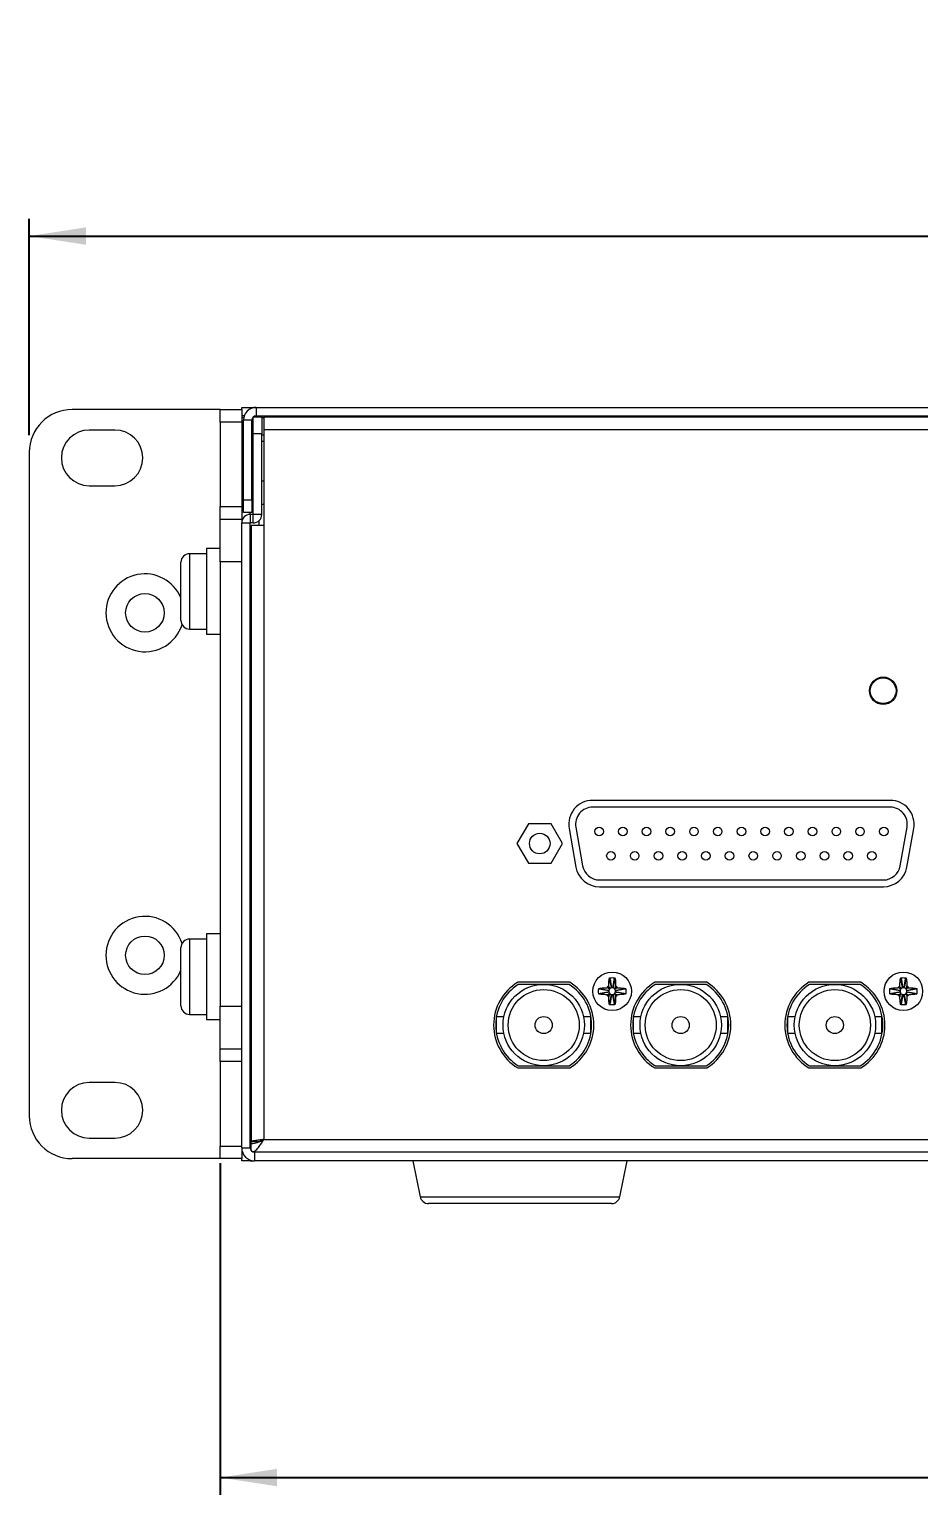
# Model space of a CAD drawing. Header units: millimetres. Extents: x 46 to 564, y 11 to 440.
# Drawn here: x 46.4 to 98.3, y 302.6 to 388.2 of the extents above; entities that cross this region are included whole.
import ezdxf

# ---------------------------------------------------------------- set-up
doc = ezdxf.new("R2010")
doc.units = ezdxf.units.MM
doc.layers.add('圖層0', color=5, linetype='Continuous')
doc.styles.add('SLDTEXTSTYLE0', font='TXT', dxfattribs={"width": 0.75})
doc.dimstyles.new('SLDDIMSTYLE0', dxfattribs={"dimtxt": 9.260417, "dimasz": 3.302, "dimexe": 0, "dimexo": 0.0625, "dimgap": 2.315104, "dimtad": 2, "dimlfac": 2, "dimrnd": 1e-09, "dimzin": 12, "dimdsep": 46, "dimtxsty": 'SLDTEXTSTYLE0', "dimsah": 1, "dimcen": 0.09, "dimadec": 0, "dimazin": 0, "dimtfac": 1, "dimtofl": 0, "dimtmove": 0, "dimatfit": 3, "dimfxl": 1, "dimtolj": 1, "dimtzin": 12, "dimarcsym": 0})
doc.dimstyles.new('SLDDIMSTYLE2', dxfattribs={"dimtxt": 9.260417, "dimasz": 3.302, "dimexe": 0, "dimexo": 0.0625, "dimgap": 2.315104, "dimtad": 2, "dimlfac": 2, "dimrnd": 1e-09, "dimzin": 4, "dimdsep": 46, "dimtxsty": 'SLDTEXTSTYLE0', "dimsah": 1, "dimcen": 0.09, "dimadec": 0, "dimazin": 0, "dimtfac": 1, "dimtofl": 0, "dimtmove": 0, "dimatfit": 3, "dimfxl": 1, "dimtolj": 1, "dimtzin": 12, "dimarcsym": 0})

# ---------------------------------------------------------------- blocks, each defined once
blk = doc.blocks.new('*D4')
at = {"layer": '圖層0'}
for p, q in [((57.516, 321.971), (57.516, 302.614)), ((276.216, 321.971), (276.216, 302.614)), ((57.516, 303.614), (276.216, 303.614))]:
    blk.add_line(p, q, dxfattribs=at)
for points in [[(57.516, 303.614), (60.818, 303.106), (60.818, 304.122)], [(276.216, 303.614), (272.914, 304.122), (272.914, 303.106)]]:
    blk.add_solid(points, dxfattribs=at)
at = {"layer": '圖層0', "insert": (149.637, 315.551), "char_height": 9.2604, "attachment_point": 1, "style": 'SLDTEXTSTYLE0'}
blk.add_mtext('437.40', dxfattribs=at)
blk = doc.blocks.new('*D5')
at = {"layer": '圖層0'}
for p, q in [((46.366, 364.489), (46.366, 377.117)), ((287.366, 364.489), (287.366, 377.117)), ((46.366, 376.117), (287.366, 376.117))]:
    blk.add_line(p, q, dxfattribs=at)
for points in [[(46.366, 376.117), (49.668, 375.609), (49.668, 376.625)], [(287.366, 376.117), (284.064, 376.625), (284.064, 375.609)]]:
    blk.add_solid(points, dxfattribs=at)
at = {"layer": '圖層0', "insert": (158.185, 388.054), "char_height": 9.2604, "attachment_point": 1, "style": 'SLDTEXTSTYLE0'}
blk.add_mtext('482', dxfattribs=at)

msp = doc.modelspace()

# ---------------------------------------------------------------- linework, layer by layer
at = {"color": 7, "linetype": 'Continuous', "lineweight": 15}
for p, q in [((57.5162, 365.989), (48.8662, 365.989)), ((57.5162, 365.989), (58.7663, 365.989)), ((57.5162, 365.2568), (57.5162, 365.989)), ((58.7663, 365.989), (58.7663, 366.114)), ((58.7663, 366.114), (59.2662, 366.114)), ((58.7663, 365.989), (58.7663, 365.2568)), ((58.9091, 365.6141), (58.7663, 365.6141)), ((58.7663, 365.514), (58.8814, 365.514)), ((59.2662, 366.114), (59.6163, 366.114)), ((59.4413, 364.564), (59.4413, 365.5426)), ((59.4662, 365.564), (59.9412, 365.564)), ((59.6163, 366.114), (59.6163, 365.6141)), ((59.6163, 366.114), (274.1162, 366.114)), ((59.6163, 365.6141), (274.1162, 365.6141)), ((59.9412, 365.564), (59.9412, 364.564)), ((60.0663, 365.564), (273.6662, 365.564)), ((60.0663, 365.564), (60.0663, 364.814)), ((60.2662, 365.6141), (60.2662, 365.564)), ((63.6412, 365.6141), (63.6412, 365.564)), ((65.0913, 365.564), (65.0913, 365.6141)), ((51.3662, 364.789), (49.8663, 364.789)), ((58.7663, 365.2568), (57.5162, 365.2568)), ((57.5162, 365.2568), (57.5162, 360.3213)), ((58.7663, 365.2568), (58.7663, 360.3213)), ((59.3662, 365.364), (58.8662, 365.364)), ((58.8662, 360.714), (58.8662, 365.364)), ((59.3662, 360.714), (59.3662, 365.364)), ((59.9412, 364.564), (59.4413, 364.564)), ((59.4413, 359.864), (59.4413, 364.564)), ((59.9412, 359.864), (59.9412, 364.564)), ((60.0663, 364.814), (273.6662, 364.814)), ((60.0663, 364.814), (60.0663, 359.214)), ((59.3662, 364.5141), (59.4413, 364.5141)), ((59.9412, 364.5141), (60.0663, 364.5141)), ((60.0663, 364.114), (59.9412, 364.114)), ((46.3663, 363.489), (46.3663, 324.739)), ((59.4413, 363.689), (59.3662, 363.689)), ((59.3662, 362.239), (59.4413, 362.239)), ((49.8663, 361.539), (51.3662, 361.539)), ((59.9412, 361.814), (60.0663, 361.814)), ((57.5162, 360.3213), (58.7663, 360.3213)), ((57.5162, 359.589), (57.5162, 360.3213)), ((58.7663, 360.3213), (58.7663, 359.589)), ((58.8662, 360.714), (59.3662, 360.714)), ((58.8662, 359.964), (58.8662, 360.714)), ((59.3662, 360.714), (59.3662, 359.964)), ((59.9412, 360.464), (60.0663, 360.464)), ((57.5162, 357.089), (57.5162, 359.589)), ((57.5162, 359.589), (58.7663, 359.589)), ((58.7663, 359.589), (58.7663, 359.364)), ((59.3662, 359.964), (58.8662, 359.964)), ((59.2662, 359.864), (59.2662, 359.964)), ((59.2662, 359.864), (59.2662, 359.364)), ((59.4413, 359.864), (59.2662, 359.864)), ((59.4413, 359.364), (59.4413, 359.864)), ((59.9412, 359.864), (59.4413, 359.864)), ((59.7662, 359.4841), (59.7662, 359.214)), ((58.7663, 359.364), (59.2662, 359.364)), ((58.7663, 322.864), (58.7663, 359.364)), ((59.4413, 359.364), (59.2662, 359.364)), ((59.2662, 322.864), (59.2662, 359.364)), ((59.3162, 359.214), (59.3162, 323.214)), ((60.0663, 359.214), (59.3162, 359.214)), ((60.0663, 359.214), (60.0663, 323.364)), ((57.5162, 357.864), (56.7162, 357.864)), ((56.7162, 357.864), (56.7162, 355.364)), ((59.2662, 358.414), (59.3162, 358.414)), ((55.2163, 355.364), (55.2163, 357.064)), ((56.7162, 357.564), (55.7163, 357.564)), ((58.7663, 357.089), (57.5162, 357.089)), ((57.5162, 357.089), (57.5162, 331.139)), ((59.3162, 356.914), (59.2662, 356.914)), ((59.3162, 356.839), (59.2662, 356.839)), ((55.2163, 353.664), (55.2163, 355.364)), ((56.7162, 355.364), (56.7162, 352.864)), ((59.2662, 355.389), (59.3162, 355.389)), ((59.2662, 353.814), (59.3162, 353.814)), ((55.7163, 353.164), (56.7162, 353.164)), ((56.7162, 352.864), (57.5162, 352.864)), ((96.6243, 343.164), (79.2582, 343.164)), ((96.6243, 342.764), (79.2582, 342.764)), ((75.5023, 341.789), (74.8383, 340.639)), ((76.8302, 341.789), (75.5023, 341.789)), ((77.4942, 340.639), (76.8302, 341.789)), ((77.8797, 341.5213), (78.2765, 339.2709)), ((78.2734, 341.5903), (78.6704, 339.3403)), ((97.2121, 339.3403), (97.6091, 341.5903)), ((97.606, 339.2709), (98.0028, 341.5213)), ((74.8383, 340.639), (75.5023, 339.489)), ((76.8302, 339.489), (77.4942, 340.639)), ((75.5023, 339.489), (76.8302, 339.489)), ((79.6552, 338.514), (96.2273, 338.514)), ((79.6552, 338.114), (96.2273, 338.114)), ((56.7162, 335.064), (55.7163, 335.064)), ((57.5162, 335.364), (56.7162, 335.364)), ((56.7162, 335.364), (56.7162, 332.864)), ((55.2163, 332.864), (55.2163, 334.564)), ((59.3162, 334.414), (59.2662, 334.414)), ((55.2163, 331.164), (55.2163, 332.864)), ((56.7162, 332.864), (56.7162, 330.364)), ((77.9157, 332.539), (74.8788, 332.539)), ((76.3973, 332.414), (74.9142, 332.414)), ((77.8803, 332.414), (76.3973, 332.414)), ((80.1477, 332.214), (80.08, 332.214)), ((80.1973, 332.2636), (80.1973, 332.3313)), ((80.2011, 332.0533), (80.2011, 331.9748)), ((80.4365, 332.2102), (80.358, 332.2102)), ((80.5934, 331.9748), (80.5934, 332.0533)), ((80.5973, 332.2636), (80.5973, 332.3313)), ((80.6469, 332.214), (80.7145, 332.214)), ((85.9157, 332.539), (82.8788, 332.539)), ((84.3973, 332.414), (82.9142, 332.414)), ((85.8803, 332.414), (84.3973, 332.414)), ((94.9157, 332.539), (91.8788, 332.539)), ((93.3973, 332.414), (91.9142, 332.414)), ((94.8803, 332.414), (93.3973, 332.414)), ((97.1477, 332.214), (97.08, 332.214)), ((97.1973, 332.2636), (97.1973, 332.3313)), ((97.2011, 332.0533), (97.2011, 331.9748)), ((97.4365, 332.2102), (97.358, 332.2102)), ((97.5934, 331.9748), (97.5934, 332.0533)), ((97.5973, 332.2636), (97.5973, 332.3313)), ((97.6469, 332.214), (97.7145, 332.214)), ((59.2662, 331.314), (59.3162, 331.314)), ((80.1477, 331.814), (80.08, 331.814)), ((80.1973, 331.7645), (80.1973, 331.6968)), ((80.358, 331.8179), (80.4365, 331.8179)), ((80.5973, 331.7645), (80.5973, 331.6968)), ((80.6469, 331.814), (80.7145, 331.814)), ((97.1477, 331.814), (97.08, 331.814)), ((97.1973, 331.7645), (97.1973, 331.6968)), ((97.358, 331.8179), (97.4365, 331.8179)), ((97.5973, 331.7645), (97.5973, 331.6968)), ((97.6469, 331.814), (97.7145, 331.814)), ((55.7163, 330.664), (56.7162, 330.664)), ((56.7162, 330.364), (57.5162, 330.364)), ((57.5162, 331.139), (58.7663, 331.139)), ((57.5162, 328.639), (57.5162, 331.139)), ((59.3162, 330.339), (59.2662, 330.339)), ((74.0691, 330.514), (73.6473, 330.514)), ((73.6473, 330.039), (73.6473, 330.514)), ((79.1473, 330.514), (78.7254, 330.514)), ((79.1473, 330.039), (79.1473, 330.514)), ((82.0699, 330.514), (81.6473, 330.514)), ((81.6473, 330.039), (81.6473, 330.514)), ((87.1473, 330.514), (86.7254, 330.514)), ((87.1473, 330.039), (87.1473, 330.514)), ((91.0691, 330.514), (90.6473, 330.514)), ((90.6473, 330.039), (90.6473, 330.514)), ((96.1473, 330.514), (95.7254, 330.514)), ((96.1473, 330.039), (96.1473, 330.514)), ((73.6473, 329.564), (73.6473, 330.039)), ((73.6473, 329.564), (74.0699, 329.564)), ((78.7246, 329.564), (79.1473, 329.564)), ((79.1473, 329.564), (79.1473, 330.039)), ((81.6473, 329.564), (81.6473, 330.039)), ((81.6473, 329.564), (82.0691, 329.564)), ((86.7246, 329.564), (87.1473, 329.564)), ((87.1473, 329.564), (87.1473, 330.039)), ((90.6473, 329.564), (90.6473, 330.039)), ((90.6473, 329.564), (91.07, 329.564)), ((95.7246, 329.564), (96.1473, 329.564)), ((96.1473, 329.564), (96.1473, 330.039)), ((58.7663, 328.639), (57.5162, 328.639)), ((57.5162, 327.9068), (57.5162, 328.639)), ((59.2662, 328.889), (59.3162, 328.889)), ((58.7663, 327.9068), (57.5162, 327.9068)), ((57.5162, 327.9068), (57.5162, 322.9713)), ((74.8788, 327.539), (77.9157, 327.539)), ((74.9142, 327.664), (76.3973, 327.664)), ((76.3973, 327.664), (77.8803, 327.664)), ((82.8788, 327.539), (85.9157, 327.539)), ((82.9142, 327.664), (84.3973, 327.664)), ((84.3973, 327.664), (85.8803, 327.664)), ((91.8788, 327.539), (94.9157, 327.539)), ((91.9142, 327.664), (93.3973, 327.664)), ((93.3973, 327.664), (94.8803, 327.664)), ((51.3662, 326.689), (49.8663, 326.689)), ((49.8663, 323.439), (51.3662, 323.439)), ((57.5162, 322.9713), (58.7663, 322.9713)), ((57.5162, 322.239), (57.5162, 322.9713)), ((58.7663, 322.864), (58.7663, 322.239)), ((58.7663, 322.864), (59.2662, 322.864)), ((58.7814, 322.714), (58.7663, 322.714)), ((59.3434, 323.164), (59.2662, 323.164)), ((59.8162, 323.214), (59.3162, 323.214)), ((59.3162, 322.714), (59.3162, 323.114)), ((57.5162, 322.239), (48.8662, 322.239)), ((58.7663, 322.239), (57.5162, 322.239)), ((58.7663, 322.614), (58.8091, 322.614)), ((58.7663, 322.114), (58.7663, 322.239)), ((59.2662, 322.114), (58.7663, 322.114)), ((59.2662, 322.114), (59.5162, 322.114)), ((59.5162, 322.614), (59.5162, 322.114)), ((274.2162, 322.614), (59.5162, 322.614)), ((274.2162, 322.114), (59.5162, 322.114)), ((68.7662, 322.114), (69.1859, 320.016)), ((80.8466, 320.016), (81.2662, 322.114)), ((80.3564, 319.614), (69.6762, 319.614))]:
    msp.add_line(p, q, dxfattribs=at)
at = {"color": 8, "linetype": 'Continuous', "lineweight": 15}
for p, q in [((59.2662, 366.114), (59.2662, 366.0274)), ((59.4162, 365.514), (59.4413, 365.514)), ((59.9412, 365.514), (60.0663, 365.514)), ((58.8662, 365.014), (58.7663, 365.014)), ((55.7163, 357.564), (55.7163, 355.364)), ((55.7163, 355.364), (55.7163, 353.164)), ((55.7163, 335.064), (55.7163, 332.864)), ((55.7163, 332.864), (55.7163, 330.664)), ((59.2662, 325.664), (59.3162, 325.664)), ((60.0663, 323.364), (122.8962, 323.364)), ((59.2662, 322.1569), (59.2662, 322.114)), ((69.1859, 320.016), (75.0163, 320.016)), ((75.0163, 320.016), (80.8466, 320.016))]:
    msp.add_line(p, q, dxfattribs=at)
at = {"color": 7, "linetype": 'Continuous', "lineweight": 15, "flags": 128}
for points in [[(80.2558, 332.1555), (80.2208, 332.1085), (80.2011, 332.0533)], [(80.358, 332.2102), (80.3028, 332.1905), (80.2558, 332.1555)], [(80.5387, 332.1555), (80.4917, 332.1905), (80.4365, 332.2102)], [(80.5934, 332.0533), (80.5737, 332.1085), (80.5387, 332.1555)], [(97.2558, 332.1555), (97.2208, 332.1085), (97.2011, 332.0533)], [(97.358, 332.2102), (97.3028, 332.1905), (97.2558, 332.1555)], [(97.5387, 332.1555), (97.4917, 332.1905), (97.4365, 332.2102)], [(97.5934, 332.0533), (97.5737, 332.1085), (97.5387, 332.1555)], [(80.2011, 331.9748), (80.2208, 331.9196), (80.2558, 331.8726)], [(80.2558, 331.8726), (80.3028, 331.8376), (80.358, 331.8179)], [(80.4365, 331.8179), (80.4917, 331.8376), (80.5387, 331.8726)], [(80.5387, 331.8726), (80.5737, 331.9196), (80.5934, 331.9748)], [(97.2011, 331.9748), (97.2208, 331.9196), (97.2558, 331.8726)], [(97.2558, 331.8726), (97.3028, 331.8376), (97.358, 331.8179)], [(97.4365, 331.8179), (97.4917, 331.8376), (97.5387, 331.8726)], [(97.5387, 331.8726), (97.5737, 331.9196), (97.5934, 331.9748)], [(60.0663, 323.364), (60.0663, 323.364)]]:
    msp.add_lwpolyline(points, dxfattribs=at)
at = {"color": 7, "linetype": 'Continuous', "lineweight": 15}
for centre, radius in [((53.1162, 354.114), 1.125), ((96.2162, 349.564), 0.8), ((96.2162, 349.564), 0.75), ((79.6312, 341.349), 0.25), ((81.0162, 341.349), 0.25), ((82.4012, 341.349), 0.25), ((83.7862, 341.349), 0.25), ((85.1712, 341.349), 0.25), ((86.5562, 341.349), 0.25), ((87.9412, 341.349), 0.25), ((89.3262, 341.349), 0.25), ((90.7112, 341.349), 0.25), ((92.0962, 341.349), 0.25), ((93.4812, 341.349), 0.25), ((94.8662, 341.349), 0.25), ((96.2512, 341.349), 0.25), ((76.1662, 340.639), 0.6), ((80.3237, 339.929), 0.25), ((81.7087, 339.929), 0.25), ((83.0937, 339.929), 0.25), ((84.4787, 339.929), 0.25), ((85.8637, 339.929), 0.25), ((87.2487, 339.929), 0.25), ((88.6337, 339.929), 0.25), ((90.0187, 339.929), 0.25), ((91.4037, 339.929), 0.25), ((92.7887, 339.929), 0.25), ((94.1737, 339.929), 0.25), ((95.5587, 339.929), 0.25), ((53.1162, 334.114), 1.125), ((80.3973, 332.014), 1.125), ((97.3973, 332.014), 1.125), ((76.3973, 330.039), 2.375), ((76.3973, 330.039), 2.075), ((84.3973, 330.039), 2.375), ((84.3973, 330.039), 2.075), ((93.3973, 330.039), 2.375), ((93.3973, 330.039), 2.075), ((76.3973, 330.039), 0.5), ((84.3973, 330.039), 0.5), ((93.3973, 330.039), 0.5)]:
    msp.add_circle(centre, radius, dxfattribs=at)
for centre, radius, start, end in [((48.8662, 363.489), 2.5, 90, 180), ((59.6162, 365.364), 0.75, 90, 180), ((59.6162, 365.364), 0.25, 90, 180), ((49.8662, 363.164), 1.625, 90, 270), ((51.3662, 363.164), 1.625, 270, 90), ((59.2662, 359.364), 0.5, 90, 180), ((59.4412, 359.864), 0.5, 270, 0), ((55.7162, 357.064), 0.5, 90, 180), ((53.1162, 354.114), 2.275, 22.619865, 180), ((53.1162, 354.114), 2.275, 180, 342.149396), ((55.7162, 353.664), 0.5, 180, 270), ((79.2582, 341.7643), 1.3997, 90, 190), ((79.2582, 341.764), 1, 90, 190.00798), ((96.6243, 341.7643), 1.3997, 350, 90), ((96.6243, 341.764), 1, 349.99202, 90), ((79.6552, 339.514), 1.4, 190, 270), ((79.6552, 339.514), 1, 190.00798, 270), ((96.2273, 339.514), 1, 270, 349.99202), ((96.2273, 339.514), 1.4, 270, 350), ((53.1162, 334.114), 2.275, 17.850604, 180), ((55.7162, 334.564), 0.5, 90, 180), ((53.1162, 334.114), 2.275, 180, 337.380135), ((76.3973, 330.039), 2.925, 121.273298, 238.726702), ((76.3973, 330.039), 2.8, 121.982027, 238.017973), ((76.3973, 330.039), 2.8, 301.982027, 58.017973), ((76.3973, 330.039), 2.925, 301.273298, 58.726702), ((80.3973, 332.014), 0.375, 122.230953, 147.769047), ((80.3973, 332.014), 0.375, 32.230953, 57.769047), ((84.3973, 330.039), 2.925, 121.273298, 238.726702), ((84.3973, 330.039), 2.8, 121.982027, 238.017973), ((84.3973, 330.039), 2.8, 301.982027, 58.017973), ((84.3973, 330.039), 2.925, 301.273298, 58.726702), ((93.3973, 330.039), 2.925, 121.273298, 238.726702), ((93.3973, 330.039), 2.8, 121.982027, 238.017973), ((93.3973, 330.039), 2.8, 301.982027, 58.017973), ((93.3973, 330.039), 2.925, 301.273298, 58.726702), ((97.3973, 332.014), 0.375, 122.230953, 147.769047), ((97.3973, 332.014), 0.375, 32.230953, 57.769047), ((80.3973, 332.014), 0.375, 212.230953, 237.769047), ((80.3973, 332.014), 0.375, 302.230953, 327.769047), ((97.3973, 332.014), 0.375, 212.230953, 237.769047), ((97.3973, 332.014), 0.375, 302.230953, 327.769047), ((55.7162, 331.164), 0.5, 180, 270), ((49.8662, 325.064), 1.625, 90, 270), ((51.3662, 325.064), 1.625, 270, 90), ((48.8662, 324.739), 2.5, 180, 270), ((59.5162, 322.864), 0.75, 180, 270), ((59.5162, 322.864), 0.25, 180, 270), ((69.6762, 320.114), 0.5, 191.309932, 270), ((80.3563, 320.114), 0.5, 270, 348.690068)]:
    msp.add_arc(centre, radius, start, end, dxfattribs=at)
for points, knots in [([(79.6094, 331.8743), (79.6073, 331.9017), (79.6022, 331.9647), (79.602, 332.0582), (79.6071, 332.1238), (79.6094, 332.1538)], [0, 0, 0, 0, 0.2946406, 0.6773656, 1, 1, 1, 1]), ([(79.6094, 332.1538), (79.6099, 332.1563), (79.6108, 332.1614), (79.6149, 332.168), (79.6204, 332.1733), (79.6249, 332.175), (79.6272, 332.1759)], [0, 0, 0, 0, 0.2429933, 0.4858287, 0.7347069, 1, 1, 1, 1]), ([(80.2011, 332.0533), (80.2005, 332.0534), (80.1758, 332.0566), (80.1048, 332.0664), (80.0066, 332.0818), (79.9078, 332.0988), (79.7812, 332.1214), (79.683, 332.1399), (79.6094, 332.1538)], [0, 0, 0, 0, 0.0032331, 0.1247961, 0.3573153, 0.5007072, 0.6261207, 1, 1, 1, 1]), ([(79.6272, 332.1759), (79.6497, 332.1813), (79.7001, 332.1934), (79.7851, 332.2038), (79.9125, 332.2129), (80.0127, 332.2136), (80.08, 332.214)], [0, 0, 0, 0, 0.1660769, 0.3723276, 0.5785332, 1, 1, 1, 1]), ([(79.6272, 332.1759), (79.6983, 332.162), (79.7938, 332.1433), (79.9164, 332.1191), (80.0368, 332.0949), (80.1315, 332.0721), (80.2006, 332.0534), (80.2011, 332.0533)], [0, 0, 0, 0, 0.3675767, 0.4940684, 0.6386875, 0.996946, 1, 1, 1, 1]), ([(80.1477, 332.214), (80.1533, 332.2146), (80.1645, 332.2157), (80.1794, 332.2242), (80.1905, 332.2368), (80.1964, 332.2508), (80.197, 332.26), (80.1973, 332.2636)], [0, 0, 0, 0, 0.2155232, 0.4311476, 0.6448444, 0.8577804, 1, 1, 1, 1]), ([(80.2558, 332.1555), (80.2557, 332.1554), (80.2251, 332.1438), (80.1965, 332.1738), (80.1672, 332.1951), (80.1623, 332.2049), (80.1477, 332.214), (80.1477, 332.214)], [0, 0, 0, 0, 0.0027172, 0.4995606, 0.6448053, 0.9999398, 1, 1, 1, 1]), ([(80.1973, 332.3313), (80.1975, 332.381), (80.198, 332.4756), (80.205, 332.6019), (80.2164, 332.7037), (80.2295, 332.7589), (80.2354, 332.7841)], [0, 0, 0, 0, 0.3122903, 0.5932373, 0.814369, 1, 1, 1, 1]), ([(80.1973, 332.2636), (80.1973, 332.2636), (80.1973, 332.2632), (80.2137, 332.2509), (80.2238, 332.2332), (80.2459, 332.2047), (80.2554, 332.1835), (80.2579, 332.1702), (80.2577, 332.163), (80.257, 332.159), (80.2564, 332.1568), (80.2559, 332.1556), (80.2558, 332.1555)], [0, 0, 0, 0, 0.0000581, 0.0207943, 0.499382, 0.7461857, 0.8707414, 0.9336824, 0.9654001, 0.9813323, 0.9972871, 1, 1, 1, 1]), ([(80.2354, 332.7841), (80.2364, 332.7866), (80.2383, 332.7917), (80.2446, 332.7976), (80.2514, 332.8009), (80.2559, 332.8016), (80.2576, 332.8019)], [0, 0, 0, 0, 0.287433, 0.5758122, 0.8420035, 1, 1, 1, 1]), ([(80.358, 332.2102), (80.3579, 332.2107), (80.355, 332.2217), (80.3362, 332.2906), (80.3144, 332.3848), (80.2922, 332.4949), (80.268, 332.6175), (80.2493, 332.713), (80.2354, 332.7841)], [0, 0, 0, 0, 0.003056, 0.057151, 0.3613289, 0.505942, 0.6324348, 1, 1, 1, 1]), ([(80.2576, 332.8019), (80.2849, 332.8041), (80.3479, 332.8091), (80.4414, 332.8094), (80.507, 332.8042), (80.537, 332.8019)], [0, 0, 0, 0, 0.2946272, 0.6773622, 1, 1, 1, 1]), ([(80.2576, 332.8019), (80.2714, 332.7283), (80.2899, 332.6301), (80.3125, 332.5035), (80.3337, 332.3808), (80.3486, 332.2816), (80.3579, 332.2108), (80.358, 332.2102)], [0, 0, 0, 0, 0.3738815, 0.4992925, 0.6426862, 0.996766, 1, 1, 1, 1]), ([(80.4365, 332.2102), (80.4366, 332.2108), (80.4398, 332.2355), (80.4496, 332.3065), (80.465, 332.4047), (80.482, 332.5035), (80.5046, 332.6301), (80.5231, 332.7283), (80.537, 332.8019)], [0, 0, 0, 0, 0.00323402, 0.12480032, 0.35731944, 0.50071183, 0.62612178, 1, 1, 1, 1]), ([(80.5591, 332.7841), (80.5452, 332.713), (80.5266, 332.6175), (80.5023, 332.4949), (80.4782, 332.3745), (80.4551, 332.2799), (80.4366, 332.2107), (80.4365, 332.2102)], [0, 0, 0, 0, 0.36757635, 0.4940729, 0.63869042, 0.99694387, 1, 1, 1, 1]), ([(80.5387, 332.1555), (80.5386, 332.1556), (80.5267, 332.1862), (80.5581, 332.2156), (80.5767, 332.2428), (80.5973, 332.2561), (80.5973, 332.2636), (80.5973, 332.2636)], [0, 0, 0, 0, 0.0027185, 0.499563, 0.6448054, 0.9999418, 1, 1, 1, 1]), ([(80.537, 332.8019), (80.5395, 332.8014), (80.5446, 332.8005), (80.5513, 332.7964), (80.5565, 332.7909), (80.5582, 332.7864), (80.5591, 332.7841)], [0, 0, 0, 0, 0.2429846, 0.4858254, 0.7346853, 1, 1, 1, 1]), ([(80.6469, 332.214), (80.6469, 332.214), (80.646, 332.2135), (80.6389, 332.2038), (80.6153, 332.1861), (80.588, 332.1656), (80.5667, 332.1559), (80.5534, 332.1534), (80.5463, 332.1536), (80.5422, 332.1543), (80.54, 332.155), (80.5388, 332.1554), (80.5387, 332.1555)], [0, 0, 0, 0, 0.0000601, 0.0207948, 0.4993843, 0.7461878, 0.8707443, 0.9336847, 0.9654029, 0.981332, 0.9972884, 1, 1, 1, 1]), ([(80.5591, 332.7841), (80.5645, 332.7616), (80.5766, 332.7112), (80.587, 332.6262), (80.5961, 332.4988), (80.5968, 332.3986), (80.5973, 332.3313)], [0, 0, 0, 0, 0.166074, 0.3723369, 0.5785427, 1, 1, 1, 1]), ([(80.5934, 332.0533), (80.594, 332.0534), (80.6049, 332.0564), (80.6739, 332.0751), (80.7681, 332.0969), (80.8781, 332.1191), (81.0007, 332.1433), (81.0962, 332.162), (81.1673, 332.1759)], [0, 0, 0, 0, 0.0030539, 0.0571533, 0.3613318, 0.5059465, 0.6324344, 1, 1, 1, 1]), ([(81.1851, 332.1538), (81.1115, 332.1399), (81.0133, 332.1214), (80.8867, 332.0988), (80.764, 332.0776), (80.6648, 332.0627), (80.594, 332.0534), (80.5934, 332.0533)], [0, 0, 0, 0, 0.3738826, 0.4992972, 0.6426904, 0.9967669, 1, 1, 1, 1]), ([(80.5973, 332.2636), (80.5978, 332.258), (80.5989, 332.2468), (80.6075, 332.2319), (80.62, 332.2208), (80.634, 332.2149), (80.6432, 332.2143), (80.6469, 332.214)], [0, 0, 0, 0, 0.2155212, 0.4311237, 0.6447934, 0.8577554, 1, 1, 1, 1]), ([(80.7145, 332.214), (80.7643, 332.2138), (80.8588, 332.2133), (80.9851, 332.2063), (81.0869, 332.1949), (81.1421, 332.1818), (81.1673, 332.1759)], [0, 0, 0, 0, 0.31229358, 0.5932402, 0.81437437, 1, 1, 1, 1]), ([(81.1673, 332.1759), (81.1698, 332.1749), (81.1749, 332.173), (81.1808, 332.1667), (81.1841, 332.1599), (81.1848, 332.1554), (81.1851, 332.1538)], [0, 0, 0, 0, 0.287506, 0.5759949, 0.8420647, 1, 1, 1, 1]), ([(81.1851, 332.1538), (81.1873, 332.1264), (81.1923, 332.0634), (81.1926, 331.9699), (81.1874, 331.9043), (81.1851, 331.8743)], [0, 0, 0, 0, 0.2946439, 0.677369, 1, 1, 1, 1]), ([(96.6094, 331.8743), (96.6073, 331.9017), (96.6022, 331.9647), (96.602, 332.0582), (96.6071, 332.1238), (96.6094, 332.1538)], [0, 0, 0, 0, 0.2946406, 0.6773656, 1, 1, 1, 1]), ([(96.6094, 332.1538), (96.6099, 332.1563), (96.6108, 332.1614), (96.6149, 332.168), (96.6204, 332.1733), (96.6249, 332.175), (96.6272, 332.1759)], [0, 0, 0, 0, 0.2429933, 0.4858287, 0.7347069, 1, 1, 1, 1]), ([(97.2011, 332.0533), (97.2005, 332.0534), (97.1758, 332.0566), (97.1048, 332.0664), (97.0066, 332.0818), (96.9078, 332.0988), (96.7812, 332.1214), (96.683, 332.1399), (96.6094, 332.1538)], [0, 0, 0, 0, 0.003233, 0.1248039, 0.357321, 0.5007116, 0.626124, 1, 1, 1, 1]), ([(96.6272, 332.1759), (96.6497, 332.1813), (96.7001, 332.1934), (96.7851, 332.2038), (96.9125, 332.2129), (97.0127, 332.2136), (97.08, 332.214)], [0, 0, 0, 0, 0.1660771, 0.3723424, 0.5785483, 1, 1, 1, 1]), ([(96.6272, 332.1759), (96.6983, 332.162), (96.7938, 332.1433), (96.9164, 332.1191), (97.0368, 332.0949), (97.1314, 332.072), (97.2006, 332.0534), (97.2011, 332.0533)], [0, 0, 0, 0, 0.3675734, 0.4940728, 0.6386906, 0.9969372, 1, 1, 1, 1]), ([(97.1477, 332.214), (97.1533, 332.2146), (97.1645, 332.2157), (97.1794, 332.2242), (97.1905, 332.2368), (97.1964, 332.2508), (97.197, 332.26), (97.1973, 332.2636)], [0, 0, 0, 0, 0.2155232, 0.4311476, 0.6448444, 0.8577804, 1, 1, 1, 1]), ([(97.2558, 332.1555), (97.2557, 332.1554), (97.2251, 332.1438), (97.1965, 332.1738), (97.1672, 332.1951), (97.1623, 332.2049), (97.1477, 332.214), (97.1477, 332.214)], [0, 0, 0, 0, 0.0027172, 0.4995625, 0.6448067, 0.9999398, 1, 1, 1, 1]), ([(97.1973, 332.3313), (97.1975, 332.381), (97.198, 332.4756), (97.205, 332.6019), (97.2164, 332.7037), (97.2295, 332.7589), (97.2354, 332.7841)], [0, 0, 0, 0, 0.3122903, 0.5932373, 0.814369, 1, 1, 1, 1]), ([(97.1973, 332.2636), (97.1973, 332.2636), (97.1981, 332.2632), (97.2037, 332.2508), (97.2261, 332.2333), (97.2457, 332.2047), (97.2554, 332.1835), (97.2579, 332.1702), (97.2577, 332.163), (97.257, 332.159), (97.2563, 332.1568), (97.2559, 332.1556), (97.2558, 332.1555)], [0, 0, 0, 0, 0.0000599, 0.0207943, 0.4993841, 0.7461878, 0.8707419, 0.933683, 0.9654004, 0.9813327, 0.9972891, 1, 1, 1, 1]), ([(97.2354, 332.7841), (97.2364, 332.7866), (97.2383, 332.7916), (97.2446, 332.7976), (97.2514, 332.8009), (97.2559, 332.8016), (97.2576, 332.8019)], [0, 0, 0, 0, 0.2875573, 0.575971, 0.8419846, 1, 1, 1, 1]), ([(97.358, 332.2102), (97.3579, 332.2107), (97.3549, 332.2217), (97.3362, 332.2906), (97.3144, 332.3848), (97.2922, 332.4949), (97.268, 332.6175), (97.2493, 332.713), (97.2354, 332.7841)], [0, 0, 0, 0, 0.00305604, 0.05715096, 0.36132889, 0.50594204, 0.63243302, 1, 1, 1, 1]), ([(97.2576, 332.8019), (97.2849, 332.8041), (97.3479, 332.8091), (97.4414, 332.8094), (97.507, 332.8042), (97.537, 332.8019)], [0, 0, 0, 0, 0.2946459, 0.6773708, 1, 1, 1, 1]), ([(97.2576, 332.8019), (97.2714, 332.7283), (97.2899, 332.6301), (97.3125, 332.5035), (97.3337, 332.3808), (97.3486, 332.2816), (97.3579, 332.2108), (97.358, 332.2102)], [0, 0, 0, 0, 0.3738814, 0.4992924, 0.6426876, 0.996766, 1, 1, 1, 1]), ([(97.4365, 332.2102), (97.4366, 332.2108), (97.4398, 332.2355), (97.4496, 332.3065), (97.465, 332.4047), (97.482, 332.5035), (97.5046, 332.6301), (97.5231, 332.7283), (97.537, 332.8019)], [0, 0, 0, 0, 0.003234, 0.1248001, 0.3573188, 0.500711, 0.6261207, 1, 1, 1, 1]), ([(97.5591, 332.7841), (97.5452, 332.713), (97.5265, 332.6175), (97.5023, 332.4949), (97.4781, 332.3745), (97.4554, 332.2798), (97.4366, 332.2107), (97.4365, 332.2102)], [0, 0, 0, 0, 0.3675772, 0.4940717, 0.6386889, 0.9969415, 1, 1, 1, 1]), ([(97.5387, 332.1555), (97.5386, 332.1556), (97.5271, 332.1863), (97.558, 332.2156), (97.5767, 332.2428), (97.5973, 332.2561), (97.5973, 332.2636), (97.5973, 332.2636)], [0, 0, 0, 0, 0.0027165, 0.4995613, 0.6448061, 0.9999418, 1, 1, 1, 1]), ([(97.537, 332.8019), (97.5395, 332.8014), (97.5446, 332.8005), (97.5513, 332.7964), (97.5565, 332.7909), (97.5582, 332.7864), (97.5591, 332.7841)], [0, 0, 0, 0, 0.2429846, 0.4858254, 0.7346853, 1, 1, 1, 1]), ([(97.6469, 332.214), (97.6469, 332.214), (97.6469, 332.2135), (97.6291, 332.204), (97.6176, 332.186), (97.5878, 332.1656), (97.5667, 332.1559), (97.5534, 332.1534), (97.5463, 332.1536), (97.5422, 332.1543), (97.54, 332.155), (97.5388, 332.1554), (97.5387, 332.1555)], [0, 0, 0, 0, 0.0000583, 0.020793, 0.4993841, 0.7461873, 0.8707394, 0.9336847, 0.9653976, 0.981332, 0.9972884, 1, 1, 1, 1]), ([(97.5591, 332.7841), (97.5645, 332.7616), (97.5766, 332.7112), (97.587, 332.6262), (97.5961, 332.4988), (97.5968, 332.3986), (97.5973, 332.3313)], [0, 0, 0, 0, 0.1660743, 0.3723357, 0.5785419, 1, 1, 1, 1]), ([(97.5934, 332.0533), (97.594, 332.0534), (97.6049, 332.0564), (97.6739, 332.0751), (97.7681, 332.0969), (97.8781, 332.1191), (98.0007, 332.1433), (98.0962, 332.162), (98.1673, 332.1759)], [0, 0, 0, 0, 0.0030539, 0.0571528, 0.3613286, 0.505942, 0.6324288, 1, 1, 1, 1]), ([(98.1851, 332.1538), (98.1115, 332.1399), (98.0133, 332.1214), (97.8867, 332.0988), (97.764, 332.0776), (97.6648, 332.0627), (97.594, 332.0534), (97.5934, 332.0533)], [0, 0, 0, 0, 0.3738826, 0.4992883, 0.6426814, 0.9967669, 1, 1, 1, 1]), ([(97.5973, 332.2636), (97.5978, 332.258), (97.5989, 332.2468), (97.6075, 332.2319), (97.62, 332.2208), (97.634, 332.2149), (97.6432, 332.2143), (97.6469, 332.214)], [0, 0, 0, 0, 0.2155263, 0.4311339, 0.6448804, 0.8578474, 1, 1, 1, 1]), ([(97.7145, 332.214), (97.7643, 332.2138), (97.8588, 332.2133), (97.9851, 332.2063), (98.0869, 332.1949), (98.1421, 332.1818), (98.1673, 332.1759)], [0, 0, 0, 0, 0.3122939, 0.5932407, 0.8143607, 1, 1, 1, 1]), ([(98.1673, 332.1759), (98.1698, 332.1749), (98.1749, 332.173), (98.1808, 332.1667), (98.1841, 332.1599), (98.1848, 332.1554), (98.1851, 332.1538)], [0, 0, 0, 0, 0.2875501, 0.5759299, 0.8420405, 1, 1, 1, 1]), ([(98.1851, 332.1538), (98.1873, 332.1264), (98.1923, 332.0634), (98.1926, 331.9699), (98.1874, 331.9043), (98.1851, 331.8743)], [0, 0, 0, 0, 0.2946446, 0.6773684, 1, 1, 1, 1]), ([(79.6094, 331.8743), (79.683, 331.8882), (79.7812, 331.9067), (79.9078, 331.9293), (80.0305, 331.9505), (80.1297, 331.9654), (80.2005, 331.9747), (80.2011, 331.9748)], [0, 0, 0, 0, 0.3738826, 0.4992972, 0.6426902, 0.9967669, 1, 1, 1, 1]), ([(79.6272, 331.8522), (79.6247, 331.8532), (79.6197, 331.8551), (79.6137, 331.8614), (79.6104, 331.8682), (79.6097, 331.8727), (79.6094, 331.8743)], [0, 0, 0, 0, 0.2874996, 0.5760018, 0.8420395, 1, 1, 1, 1]), ([(80.2011, 331.9748), (80.2006, 331.9747), (80.1896, 331.9717), (80.1206, 331.9531), (80.0265, 331.9312), (79.9164, 331.909), (79.7938, 331.8848), (79.6983, 331.8661), (79.6272, 331.8522)], [0, 0, 0, 0, 0.0030542, 0.0571536, 0.3613317, 0.5059466, 0.6324345, 1, 1, 1, 1]), ([(80.08, 331.814), (80.0303, 331.8143), (79.9357, 331.8148), (79.8094, 331.8218), (79.7076, 331.8332), (79.6524, 331.8462), (79.6272, 331.8522)], [0, 0, 0, 0, 0.3122937, 0.5932404, 0.8143747, 1, 1, 1, 1]), ([(80.1477, 331.814), (80.1477, 331.8141), (80.1485, 331.8145), (80.1556, 331.8255), (80.1792, 331.8417), (80.2065, 331.8625), (80.2279, 331.8722), (80.2411, 331.8747), (80.2483, 331.8745), (80.2523, 331.8738), (80.2545, 331.8731), (80.2557, 331.8727), (80.2558, 331.8726)], [0, 0, 0, 0, 0.0000599, 0.0207945, 0.4993843, 0.7461876, 0.8707441, 0.9336846, 0.9654028, 0.9813318, 0.9972884, 1, 1, 1, 1]), ([(80.1973, 331.7645), (80.1967, 331.7701), (80.1956, 331.7813), (80.1871, 331.7962), (80.1745, 331.8073), (80.1605, 331.8132), (80.1513, 331.8138), (80.1477, 331.814)], [0, 0, 0, 0, 0.2155197, 0.4311312, 0.6447914, 0.8577564, 1, 1, 1, 1]), ([(80.2558, 331.8726), (80.2559, 331.8725), (80.2678, 331.8419), (80.2364, 331.8125), (80.2178, 331.7852), (80.1973, 331.772), (80.1973, 331.7645), (80.1973, 331.7645)], [0, 0, 0, 0, 0.0027185, 0.499563, 0.6448054, 0.9999418, 1, 1, 1, 1]), ([(80.2354, 331.244), (80.23, 331.2665), (80.2179, 331.3169), (80.2075, 331.4018), (80.1984, 331.5293), (80.1977, 331.6295), (80.1973, 331.6968)], [0, 0, 0, 0, 0.166074, 0.372335, 0.5785408, 1, 1, 1, 1]), ([(80.2354, 331.244), (80.2493, 331.3151), (80.268, 331.4106), (80.2923, 331.5332), (80.3164, 331.6536), (80.3394, 331.7482), (80.3579, 331.8173), (80.358, 331.8179)], [0, 0, 0, 0, 0.3675768, 0.4940723, 0.63869, 0.9969439, 1, 1, 1, 1]), ([(80.2576, 331.2262), (80.255, 331.2267), (80.2499, 331.2276), (80.2433, 331.2317), (80.238, 331.2372), (80.2363, 331.2417), (80.2354, 331.244)], [0, 0, 0, 0, 0.2429803, 0.4858311, 0.7346665, 1, 1, 1, 1]), ([(80.358, 331.8179), (80.3579, 331.8173), (80.3547, 331.7926), (80.3449, 331.7216), (80.3295, 331.6234), (80.3125, 331.5246), (80.2899, 331.398), (80.2714, 331.2998), (80.2576, 331.2262)], [0, 0, 0, 0, 0.003234, 0.1248003, 0.3573194, 0.5007118, 0.6261207, 1, 1, 1, 1]), ([(80.537, 331.2262), (80.5096, 331.224), (80.4466, 331.219), (80.3531, 331.2187), (80.2875, 331.2239), (80.2576, 331.2262)], [0, 0, 0, 0, 0.2946272, 0.6773622, 1, 1, 1, 1]), ([(80.4365, 331.8179), (80.4366, 331.8173), (80.4396, 331.8064), (80.4583, 331.7374), (80.4801, 331.6432), (80.5023, 331.5332), (80.5266, 331.4106), (80.5452, 331.3151), (80.5591, 331.244)], [0, 0, 0, 0, 0.003056, 0.057151, 0.3613293, 0.5059426, 0.6324344, 1, 1, 1, 1]), ([(80.537, 331.2262), (80.5231, 331.2998), (80.5046, 331.398), (80.482, 331.5246), (80.4609, 331.6473), (80.4459, 331.7465), (80.4366, 331.8173), (80.4365, 331.8179)], [0, 0, 0, 0, 0.3738826, 0.4992925, 0.6426862, 0.996766, 1, 1, 1, 1]), ([(80.5973, 331.7645), (80.5973, 331.7645), (80.5973, 331.7649), (80.5808, 331.7772), (80.5707, 331.7949), (80.5487, 331.8234), (80.5391, 331.8446), (80.5366, 331.8579), (80.5368, 331.8651), (80.5375, 331.8691), (80.5382, 331.8713), (80.5386, 331.8725), (80.5387, 331.8726)], [0, 0, 0, 0, 0.0000581, 0.0207943, 0.4993821, 0.7461858, 0.870742, 0.9336831, 0.9654007, 0.9813323, 0.9972871, 1, 1, 1, 1]), ([(80.5591, 331.244), (80.5581, 331.2415), (80.5562, 331.2364), (80.5499, 331.2305), (80.5431, 331.2272), (80.5386, 331.2265), (80.537, 331.2262)], [0, 0, 0, 0, 0.2874536, 0.5758108, 0.8419995, 1, 1, 1, 1]), ([(80.5387, 331.8726), (80.5388, 331.8727), (80.5695, 331.8843), (80.598, 331.8541), (80.6273, 331.8333), (80.6321, 331.8214), (80.6469, 331.8141), (80.6469, 331.814)], [0, 0, 0, 0, 0.0027172, 0.4995605, 0.6448055, 0.99994, 1, 1, 1, 1]), ([(80.5973, 331.6968), (80.597, 331.6471), (80.5965, 331.5525), (80.5895, 331.4262), (80.5781, 331.3244), (80.5651, 331.2692), (80.5591, 331.244)], [0, 0, 0, 0, 0.3122922, 0.5932391, 0.8143707, 1, 1, 1, 1]), ([(81.1673, 331.8522), (81.0962, 331.8661), (81.0007, 331.8848), (80.8781, 331.909), (80.7578, 331.9332), (80.663, 331.956), (80.594, 331.9747), (80.5934, 331.9748)], [0, 0, 0, 0, 0.3675766, 0.4940682, 0.6386875, 0.9969457, 1, 1, 1, 1]), ([(80.5934, 331.9748), (80.594, 331.9747), (80.6187, 331.9715), (80.6897, 331.9617), (80.7879, 331.9463), (80.8867, 331.9293), (81.0133, 331.9067), (81.1115, 331.8882), (81.1851, 331.8743)], [0, 0, 0, 0, 0.0032331, 0.1247962, 0.3573154, 0.5007072, 0.6261207, 1, 1, 1, 1]), ([(80.6469, 331.814), (80.6413, 331.8135), (80.63, 331.8124), (80.6151, 331.8039), (80.604, 331.7913), (80.5981, 331.7773), (80.5975, 331.7681), (80.5973, 331.7645)], [0, 0, 0, 0, 0.2155246, 0.4311484, 0.6448446, 0.8577689, 1, 1, 1, 1]), ([(81.1673, 331.8522), (81.1448, 331.8468), (81.0944, 331.8347), (81.0095, 331.8243), (80.882, 331.8152), (80.7818, 331.8145), (80.7145, 331.814)], [0, 0, 0, 0, 0.1660765, 0.3723276, 0.5785332, 1, 1, 1, 1]), ([(81.1851, 331.8743), (81.1846, 331.8718), (81.1837, 331.8667), (81.1796, 331.86), (81.1741, 331.8548), (81.1697, 331.8531), (81.1673, 331.8522)], [0, 0, 0, 0, 0.2430167, 0.485847, 0.7347015, 1, 1, 1, 1]), ([(96.6094, 331.8743), (96.683, 331.8882), (96.7812, 331.9067), (96.9078, 331.9293), (97.0305, 331.9505), (97.1297, 331.9654), (97.2005, 331.9747), (97.2011, 331.9748)], [0, 0, 0, 0, 0.3738793, 0.4992927, 0.6426844, 0.9967669, 1, 1, 1, 1]), ([(96.6272, 331.8522), (96.6247, 331.8532), (96.6197, 331.8551), (96.6137, 331.8614), (96.6104, 331.8682), (96.6097, 331.8727), (96.6094, 331.8743)], [0, 0, 0, 0, 0.2875154, 0.57588017, 0.84203078, 1, 1, 1, 1]), ([(97.2011, 331.9748), (97.2006, 331.9747), (97.1896, 331.9717), (97.1207, 331.953), (97.0265, 331.9312), (96.9164, 331.909), (96.7938, 331.8848), (96.6983, 331.8661), (96.6272, 331.8522)], [0, 0, 0, 0, 0.003063, 0.0571531, 0.3613285, 0.5059422, 0.6324377, 1, 1, 1, 1]), ([(97.08, 331.814), (97.0303, 331.8143), (96.9357, 331.8148), (96.8094, 331.8218), (96.7076, 331.8332), (96.6524, 331.8462), (96.6272, 331.8522)], [0, 0, 0, 0, 0.312294, 0.593241, 0.814361, 1, 1, 1, 1]), ([(97.1477, 331.814), (97.1477, 331.8141), (97.1485, 331.8145), (97.1556, 331.8255), (97.1792, 331.8417), (97.2065, 331.8625), (97.2279, 331.8722), (97.2411, 331.8747), (97.2483, 331.8745), (97.2523, 331.8738), (97.2545, 331.8731), (97.2557, 331.8727), (97.2558, 331.8726)], [0, 0, 0, 0, 0.0000599, 0.0207944, 0.4993822, 0.7461875, 0.8707393, 0.9336795, 0.9653976, 0.9813319, 0.9972884, 1, 1, 1, 1]), ([(97.1973, 331.7645), (97.1967, 331.7701), (97.1956, 331.7813), (97.1871, 331.7962), (97.1745, 331.8073), (97.1605, 331.8132), (97.1513, 331.8138), (97.1477, 331.814)], [0, 0, 0, 0, 0.2154917, 0.4310911, 0.6448112, 0.8577643, 1, 1, 1, 1]), ([(97.2558, 331.8726), (97.2559, 331.8725), (97.2674, 331.8418), (97.2382, 331.8125), (97.2153, 331.7853), (97.212, 331.7718), (97.1973, 331.7645), (97.1973, 331.7645)], [0, 0, 0, 0, 0.0027165, 0.4995604, 0.6448049, 0.99994, 1, 1, 1, 1]), ([(97.2354, 331.244), (97.23, 331.2665), (97.2179, 331.3169), (97.2075, 331.4018), (97.1984, 331.5293), (97.1977, 331.6295), (97.1973, 331.6968)], [0, 0, 0, 0, 0.1660743, 0.3723337, 0.5785398, 1, 1, 1, 1]), ([(97.2354, 331.244), (97.2493, 331.3151), (97.268, 331.4106), (97.2923, 331.5332), (97.3164, 331.6536), (97.3394, 331.7482), (97.3579, 331.8173), (97.358, 331.8179)], [0, 0, 0, 0, 0.3675785, 0.4940723, 0.63869, 0.9969439, 1, 1, 1, 1]), ([(97.2576, 331.2262), (97.255, 331.2267), (97.2499, 331.2276), (97.2433, 331.2317), (97.238, 331.2372), (97.2363, 331.2417), (97.2354, 331.244)], [0, 0, 0, 0, 0.2429803, 0.4858311, 0.7346665, 1, 1, 1, 1]), ([(97.358, 331.8179), (97.3579, 331.8173), (97.3547, 331.7926), (97.3449, 331.7216), (97.3295, 331.6234), (97.3125, 331.5246), (97.2899, 331.398), (97.2714, 331.2998), (97.2576, 331.2262)], [0, 0, 0, 0, 0.00323402, 0.1248003, 0.357318, 0.50071189, 0.62612072, 1, 1, 1, 1]), ([(97.537, 331.2262), (97.5096, 331.224), (97.4466, 331.219), (97.3531, 331.2187), (97.2875, 331.2239), (97.2576, 331.2262)], [0, 0, 0, 0, 0.2946459, 0.6773708, 1, 1, 1, 1]), ([(97.4365, 331.8179), (97.4366, 331.8173), (97.4396, 331.8064), (97.4582, 331.7374), (97.4801, 331.6433), (97.5023, 331.5332), (97.5265, 331.4106), (97.5452, 331.3151), (97.5591, 331.244)], [0, 0, 0, 0, 0.0030584, 0.0571509, 0.3613306, 0.5059436, 0.6324334, 1, 1, 1, 1]), ([(97.537, 331.2262), (97.5231, 331.2998), (97.5046, 331.398), (97.482, 331.5246), (97.4609, 331.6473), (97.4459, 331.7465), (97.4366, 331.8173), (97.4365, 331.8179)], [0, 0, 0, 0, 0.3738836, 0.4992934, 0.6426868, 0.996766, 1, 1, 1, 1]), ([(97.5973, 331.7645), (97.5973, 331.7645), (97.5973, 331.7649), (97.5809, 331.7772), (97.5707, 331.7949), (97.5487, 331.8234), (97.5391, 331.8446), (97.5366, 331.8579), (97.5368, 331.8651), (97.5375, 331.8691), (97.5382, 331.8713), (97.5386, 331.8725), (97.5387, 331.8726)], [0, 0, 0, 0, 0.0000581, 0.0207926, 0.4993833, 0.7461875, 0.8707423, 0.9336835, 0.965401, 0.9813326, 0.9972891, 1, 1, 1, 1]), ([(97.5591, 331.244), (97.5581, 331.2415), (97.5562, 331.2364), (97.5499, 331.2305), (97.5431, 331.2272), (97.5386, 331.2265), (97.537, 331.2262)], [0, 0, 0, 0, 0.2875839, 0.5759817, 0.8422078, 1, 1, 1, 1]), ([(97.5387, 331.8726), (97.5388, 331.8727), (97.5694, 331.8843), (97.5997, 331.8541), (97.6248, 331.8333), (97.6469, 331.8216), (97.6469, 331.8141), (97.6469, 331.814)], [0, 0, 0, 0, 0.0027172, 0.4995603, 0.6448053, 0.9999418, 1, 1, 1, 1]), ([(97.5973, 331.6968), (97.597, 331.6471), (97.5965, 331.5525), (97.5895, 331.4262), (97.5781, 331.3244), (97.5651, 331.2692), (97.5591, 331.244)], [0, 0, 0, 0, 0.3122923, 0.5932404, 0.8143705, 1, 1, 1, 1]), ([(98.1673, 331.8522), (98.0962, 331.8661), (98.0007, 331.8848), (97.8781, 331.909), (97.7578, 331.9332), (97.663, 331.956), (97.594, 331.9747), (97.5934, 331.9748)], [0, 0, 0, 0, 0.3675822, 0.4940727, 0.6386907, 0.9969457, 1, 1, 1, 1]), ([(97.5934, 331.9748), (97.594, 331.9747), (97.6187, 331.9715), (97.6897, 331.9617), (97.7879, 331.9463), (97.8867, 331.9293), (98.0133, 331.9067), (98.1115, 331.8882), (98.1851, 331.8743)], [0, 0, 0, 0, 0.0032331, 0.1248052, 0.3573244, 0.5007161, 0.6261207, 1, 1, 1, 1]), ([(97.6469, 331.814), (97.6413, 331.8135), (97.63, 331.8124), (97.6151, 331.8039), (97.604, 331.7913), (97.5981, 331.7773), (97.5975, 331.7681), (97.5973, 331.7645)], [0, 0, 0, 0, 0.215529, 0.4310732, 0.6448374, 0.857766, 1, 1, 1, 1]), ([(98.1673, 331.8522), (98.1449, 331.8468), (98.0944, 331.8347), (98.0095, 331.8243), (97.882, 331.8152), (97.7818, 331.8145), (97.7145, 331.814)], [0, 0, 0, 0, 0.16607673, 0.37234231, 0.57854822, 1, 1, 1, 1]), ([(98.1851, 331.8743), (98.1846, 331.8718), (98.1837, 331.8667), (98.1796, 331.8601), (98.1741, 331.8548), (98.1697, 331.8531), (98.1673, 331.8522)], [0, 0, 0, 0, 0.2430556, 0.4859246, 0.7346591, 1, 1, 1, 1]), ([(59.3162, 323.114), (59.4412, 323.1298), (59.6912, 323.1614), (59.9413, 323.2965), (60.0663, 323.364)], [0, 0, 0, 0, 0.49999883, 1, 1, 1, 1]), ([(60.0663, 323.364), (59.968, 323.3515), (59.7714, 323.3265), (59.5235, 323.289), (59.3501, 323.2515), (59.3275, 323.2265), (59.3162, 323.214)], [0, 0, 0, 0, 0.2500053, 0.5000068, 0.7499996, 1, 1, 1, 1]), ([(59.4085, 322.6421), (59.4402, 322.6491), (59.5345, 322.6697), (59.6913, 322.8235), (59.8787, 323.0687), (60.0038, 323.2656), (60.0663, 323.364)], [0, 0, 0, 0, 0.14481481, 0.42987148, 0.71493735, 1, 1, 1, 1]), ([(60.0663, 323.364), (60.0338, 323.3515), (59.9688, 323.3265), (59.8908, 323.2928), (59.8631, 323.2716), (59.8517, 323.2629)], [0, 0, 0, 0, 0.3707543, 0.7415104, 1, 1, 1, 1])]:
    msp.add_open_spline(points, degree=3, knots=knots, dxfattribs=at)

# ---------------------------------------------------------------- dimensions: what is measured, and where the dimension line sits
at = {"layer": '圖層0'}
for base, p1, p2, dimstyle, picture, middle in [((287.3662, 376.1167), (46.3662, 363.489), (287.3662, 363.489), 'SLDDIMSTYLE0', '*D5', (168.4476, 376.1167)), ((276.2162, 303.614), (57.5162, 322.9713), (276.2162, 322.9713), 'SLDDIMSTYLE2', '*D4', (168.4476, 303.614))]:
    dim = msp.add_linear_dim(base=base, p1=p1, p2=p2, dimstyle=dimstyle, dxfattribs=at)
    dim.commit()
    dim.dimension.update_dxf_attribs({"geometry": picture, "text_midpoint": middle, "dimtype": 160})

doc.saveas('drawing.dxf')
